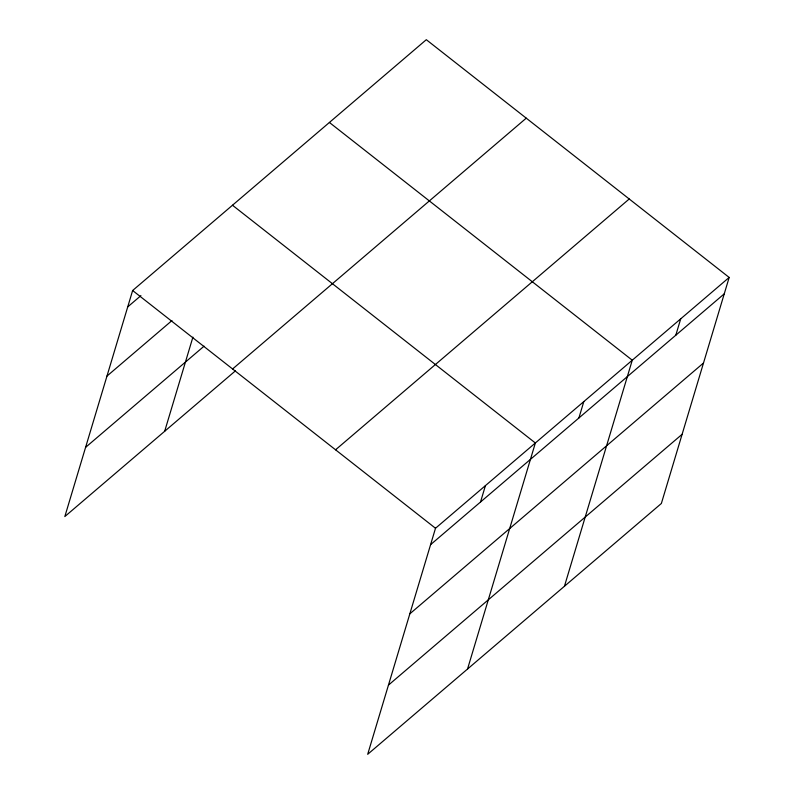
<?xml version="1.0" encoding="UTF-8"?>
<svg xmlns="http://www.w3.org/2000/svg" width="794" height="794" viewBox="0 0 794 794"><rect width="100%" height="100%" fill="white"/><g stroke="black" fill="none" stroke-linecap="round" stroke-linejoin="round"><path stroke-width="1.19" d="M729.17 277.443L435.509 528.258L367.691 754.3L661.362 503.485L729.17 277.443L426.309 39.7L132.638 290.515L64.83 516.557L235.49 370.798M164.676 431.281L192.912 337.142M480.519 502.007L485.432 485.62M467.537 669.024L535.355 442.983L232.483 205.239M578.895 417.981L583.808 401.595M564.445 586.25L632.262 360.208L329.401 122.465M675.803 335.217L680.716 318.831M127.725 306.901L140.915 295.636M106.972 376.088L171.961 320.578M85.583 447.369L204.068 346.174M232.592 368.972L526.253 118.157M335.564 449.801L629.225 198.986M430.596 544.644L724.257 293.83M409.833 613.831L703.504 363.017M388.455 685.113L682.115 434.298M132.638 290.515L435.509 528.258"/></g></svg>
